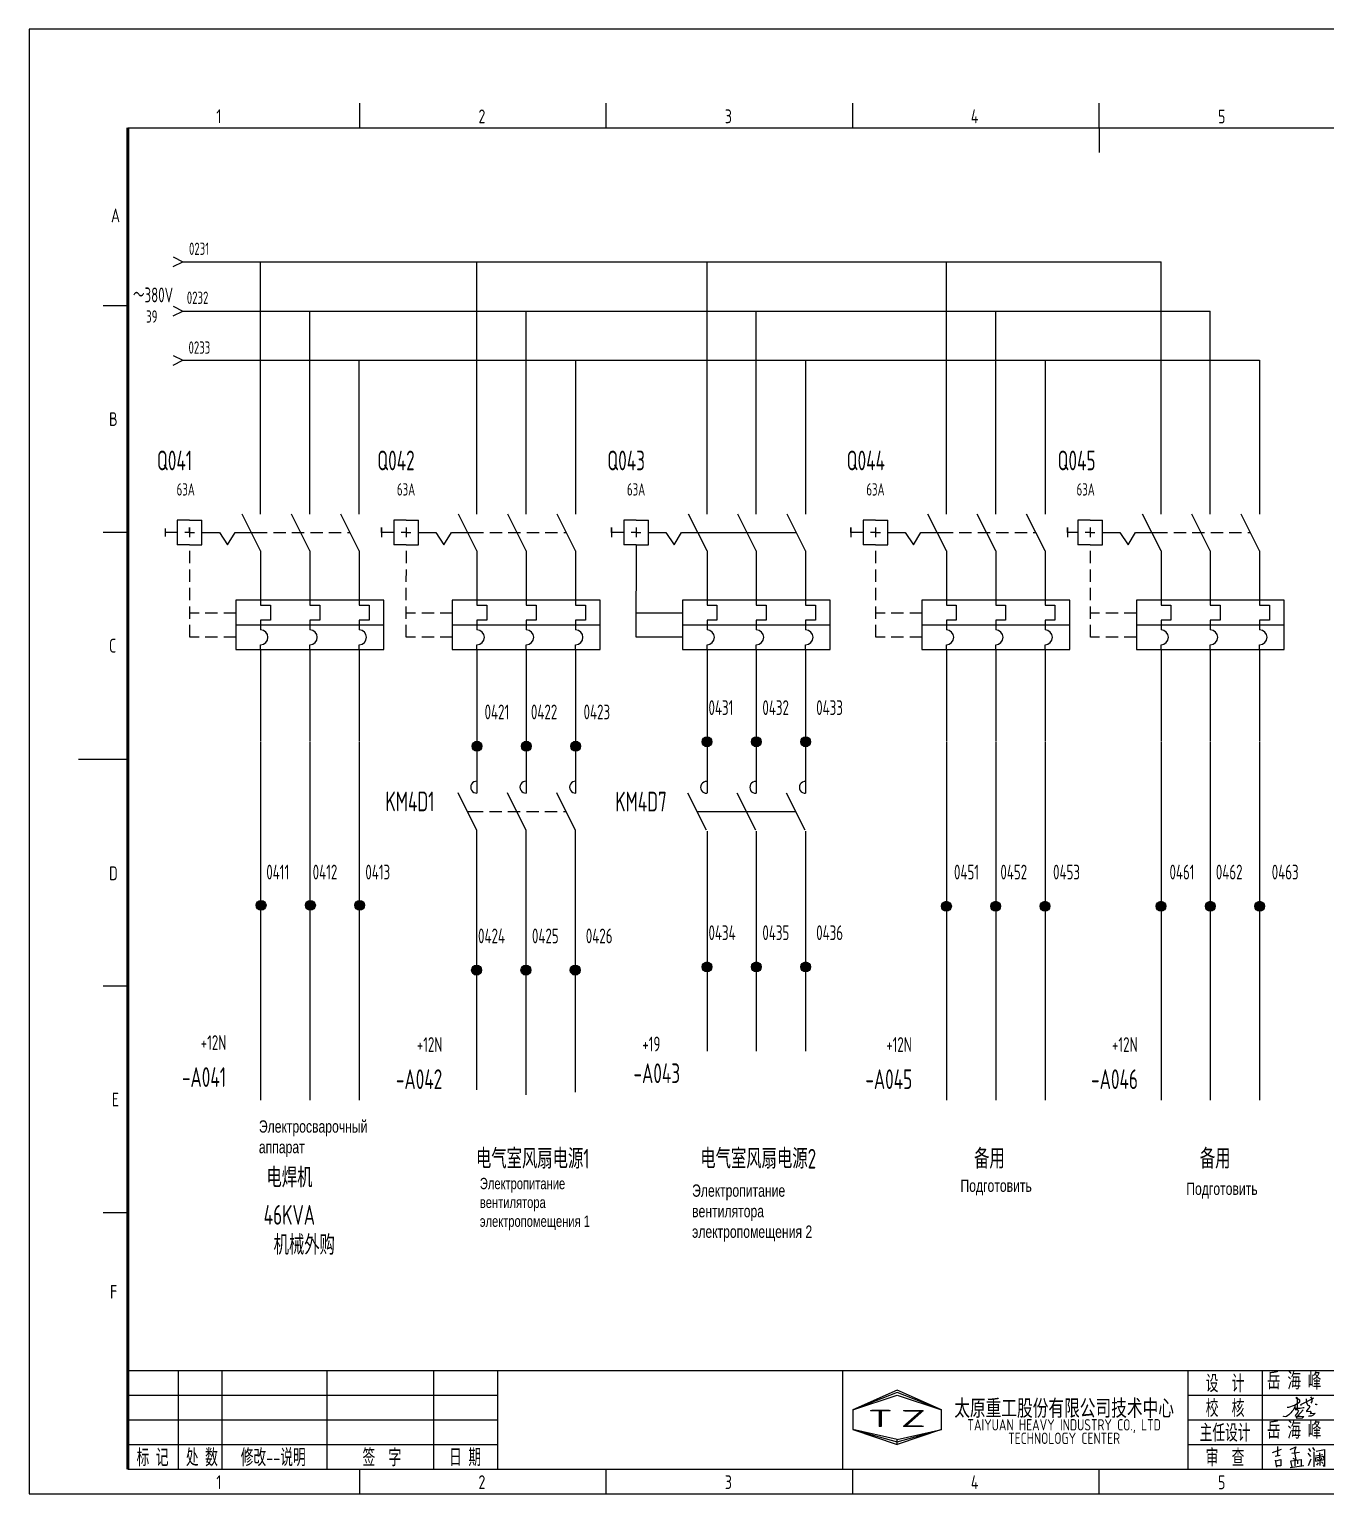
# Model space of a CAD drawing. Header units: millimetres. Extents: x 743 to 25007, y -5378 to 2245.
# Drawn here: x 5831.5 to 6094.4, y -239.3 to 57.7 of the extents above; entities that cross this region are included whole.
import ezdxf
from ezdxf.enums import TextEntityAlignment as Align

# ---------------------------------------------------------------- set-up
doc = ezdxf.new("R2010")
doc.units = ezdxf.units.MM
doc.header["$LTSCALE"] = 10
doc.header["$MEASUREMENT"] = 0
doc.linetypes.add('DASHED2', pattern=[0.375, 0.25, -0.125])
doc.linetypes.add('HIDDEN', pattern=[0.375, 0.25, -0.125])
doc.layers.add('CONTINUOUS', color=7, linetype='Continuous')
doc.layers.add('DASHED', color=7, linetype='HIDDEN')
doc.styles.add('ROMAN', font='ROMANC.shx', dxfattribs={"width": 0.7, "height": 0.7})
doc.styles.get("Standard").update_dxf_attribs({"font": 'isocp', "width": 0.707, "bigfont": 'intecad.shx'})

# ---------------------------------------------------------------- blocks, each defined once
blk = doc.blocks.new('lf')
for points in [[(409.4, 317.6), (411.9, 317.6), (420.7, 320.5), (429.4, 326.1), (429, 328.4), (426.7, 330.1), (424.2, 331.3), (423.4, 332.6), (424.4, 333.4), (425, 330.7), (425, 327.4), (425, 324.7), (424.8, 321.8), (424.8, 320.3), (424.8, 318.7), (425, 314.7), (425, 313), (424.8, 313)], [(432.1, 320.3), (430.6, 321.6), (450.9, 331.7), (450.9, 332.2)], [(439.5, 330.9), (440, 324.5), (442, 320.7)], [(446.2, 333.8), (448.1, 330.5), (448.1, 326.7), (446.6, 323.8)], [(421.5, 320.1), (421.3, 317.6), (420, 315.1), (418.6, 312.6), (416.7, 310.5), (414.9, 308.5), (411.9, 305.6), (410.1, 304.1), (408, 302.6), (406.1, 302), (403.6, 302.6), (403.6, 303.5), (403.9, 303.5)], [(421.3, 316.2), (424.8, 315.9), (427.1, 316), (429.8, 316), (434.8, 316.8), (436, 316.8)], [(421.9, 314.1), (423.8, 314.1), (425.4, 313.7), (426, 313), (426.9, 312), (427.1, 312), (426.5, 310.5), (426.1, 309.5), (424.2, 306.6), (423.1, 305.4), (422.1, 304.5), (423.2, 303.3), (427.3, 303.1), (429.8, 303.1), (432.3, 302.9), (435.4, 302.7), (433.1, 299.9), (424.6, 299.5), (424, 300.4), (425.6, 303.3), (434.3, 313.5)], [(441.8, 320.7), (443.7, 320.1), (444.9, 317.6), (443.1, 315.5), (439.7, 311.8), (439.8, 310.6), (445.4, 311.2), (447, 310.3), (445.6, 307.4), (453.6, 308), (450.3, 304.7), (447, 303.3), (443.7, 303.1), (442.9, 303.7)], [(453.4, 322.4), (454.9, 322.2), (455.7, 321.8), (456.1, 321.6), (456.3, 321.4)]]:
    blk.add_lwpolyline(points)

msp = doc.modelspace()

# ---------------------------------------------------------------- hatches: boundary and pattern name
at = {"linetype": 'ByBlock'}
h = msp.add_hatch(color=3, dxfattribs=at)
edge = h.paths.add_edge_path()
edge.add_arc((5968.94, -86.85), 1, 0, 360)
h = msp.add_hatch(color=3, dxfattribs=at)
edge = h.paths.add_edge_path()
edge.add_arc((5978.94, -86.85), 1, 0, 360)
h = msp.add_hatch(color=3, dxfattribs=at)
edge = h.paths.add_edge_path()
edge.add_arc((5988.94, -86.85), 1, 0, 360)
at = {"linetype": 'HIDDEN'}
h = msp.add_hatch(color=3, dxfattribs=at)
edge = h.paths.add_edge_path()
edge.add_arc((5922.29, -87.74), 1, 0, 360)
h = msp.add_hatch(color=3, dxfattribs=at)
edge = h.paths.add_edge_path()
edge.add_arc((5932.29, -87.74), 1, 0, 360)
h = msp.add_hatch(color=3, dxfattribs=at)
edge = h.paths.add_edge_path()
edge.add_arc((5942.29, -87.74), 1, 0, 360)
h = msp.add_hatch(color=0, dxfattribs=at)
edge = h.paths.add_edge_path()
edge.add_arc((5878.51, -120.01), 1, 0, 360)
h = msp.add_hatch(color=0, dxfattribs=at)
edge = h.paths.add_edge_path()
edge.add_arc((5888.51, -120.01), 1, 0, 360)
h = msp.add_hatch(color=0, dxfattribs=at)
edge = h.paths.add_edge_path()
edge.add_arc((5898.51, -120.01), 1, 0, 360)
h = msp.add_hatch(color=1, dxfattribs=at)
edge = h.paths.add_edge_path()
edge.add_arc((6017.49, -120.2), 1, 0, 360)
h = msp.add_hatch(color=1, dxfattribs=at)
edge = h.paths.add_edge_path()
edge.add_arc((6027.49, -120.2), 1, 0, 360)
h = msp.add_hatch(color=1, dxfattribs=at)
edge = h.paths.add_edge_path()
edge.add_arc((6037.49, -120.2), 1, 0, 360)
h = msp.add_hatch(color=0, dxfattribs=at)
edge = h.paths.add_edge_path()
edge.add_arc((6061.01, -120.2), 1, 0, 360)
h = msp.add_hatch(color=0, dxfattribs=at)
edge = h.paths.add_edge_path()
edge.add_arc((6071.01, -120.2), 1, 0, 360)
h = msp.add_hatch(color=0, dxfattribs=at)
edge = h.paths.add_edge_path()
edge.add_arc((6081.01, -120.2), 1, 0, 360)
h = msp.add_hatch(color=3, dxfattribs=at)
edge = h.paths.add_edge_path()
edge.add_arc((5922.21, -133.16), 1, 0, 360)
h = msp.add_hatch(color=3, dxfattribs=at)
edge = h.paths.add_edge_path()
edge.add_arc((5932.21, -133.16), 1, 0, 360)
h = msp.add_hatch(color=3, dxfattribs=at)
edge = h.paths.add_edge_path()
edge.add_arc((5942.21, -133.16), 1, 0, 360)
at = {"linetype": 'ByBlock'}
h = msp.add_hatch(color=3, dxfattribs=at)
edge = h.paths.add_edge_path()
edge.add_arc((5968.94, -132.5), 1, 0, 360)
h = msp.add_hatch(color=3, dxfattribs=at)
edge = h.paths.add_edge_path()
edge.add_arc((5978.94, -132.5), 1, 0, 360)
h = msp.add_hatch(color=3, dxfattribs=at)
edge = h.paths.add_edge_path()
edge.add_arc((5988.94, -132.5), 1, 0, 360)

# ---------------------------------------------------------------- linework, layer by layer
at = {"linetype": 'DASHED2'}
msp.add_line((5859.04, -43.56), (5859.04, -45.18), dxfattribs=at)
at = {"color": 3}
for p, q in [((5922.21, -104.72), (5922.21, -157.43)), ((5932.21, -104.72), (5932.21, -158.43)), ((5942.21, -104.72), (5942.21, -157.93))]:
    msp.add_line(p, q, dxfattribs=at)
for p, q in [((6083.62, -230.98), (6085.44, -230.33)), ((6084.14, -231.76), (6085.18, -231.5)), ((6084.4, -231.5), (6084.4, -231.5)), ((6084.63, -229.8), (6084.63, -231.61)), ((6087.18, -230.38), (6088.35, -229.86)), ((6087.18, -230.38), (6087.18, -230.38)), ((6087.57, -231.15), (6089.12, -230.89)), ((6088.35, -229.86), (6088.09, -230.64)), ((6088.09, -230.64), (6088.09, -230.89)), ((6088.09, -230.89), (6088.35, -232.45)), ((6090.76, -231.09), (6091.31, -231.82)), ((6090.94, -230.15), (6091.31, -230.79)), ((6091.76, -229.94), (6092.13, -230.58)), ((6092.01, -230.88), (6092.01, -233.88)), ((6092.37, -231.67), (6093.8, -231.36)), ((6092.46, -230.73), (6094.16, -230.36)), ((6093.16, -231.03), (6093.25, -233.64)), ((6094.16, -230.36), (6094.19, -230.36)), ((6094.19, -230.36), (6094.19, -233.82)), ((6084.14, -232.53), (6084.4, -233.96)), ((6084.27, -232.66), (6085.31, -232.4)), ((6085.31, -233.7), (6084.27, -233.7)), ((6085.31, -232.4), (6085.31, -233.7)), ((6087.19, -234.01), (6089.95, -233.64)), ((6087.25, -232.66), (6087.51, -233.96)), ((6087.38, -232.66), (6089.45, -232.4)), ((6088.35, -232.45), (6087.83, -232.19)), ((6088.16, -232.66), (6088.16, -233.7)), ((6088.68, -232.53), (6088.68, -233.31)), ((6089.45, -232.4), (6089.45, -233.83)), ((6090.94, -233.64), (6091.46, -232.3)), ((6092.31, -232.03), (6092.34, -232.73)), ((6094.01, -231.82), (6092.34, -232.15)), ((6092.34, -232.73), (6094.13, -232.42)), ((6092.9, -233.07), (6092.56, -233.58)), ((6092.76, -232.33), (6092.95, -232.49)), ((6093.58, -232.15), (6093.4, -232.49)), ((6093.58, -232.9), (6093.92, -233.24)), ((6094.19, -233.82), (6093.92, -233.52)), ((6094.13, -232.42), (6094.01, -231.82))]:
    msp.add_line(p, q)
at = {"layer": 'CONTINUOUS', "color": 3}
for p, q in [((6251.5, 57.66), (5831.5, 57.66)), ((5831.5, 57.66), (5831.5, -239.34)), ((5922.29, -40.65), (5922.29, 10.52)), ((5968.94, -40.65), (5968.94, 10.52)), ((5932.29, -40.65), (5932.29, 0.52)), ((5978.94, -40.65), (5978.94, 0.52)), ((5942.29, -9.48), (5942.29, -40.65)), ((5988.94, -9.48), (5988.94, -40.65)), ((5922.29, -48.15), (5918.54, -40.65)), ((5932.29, -48.15), (5928.54, -40.65)), ((5942.29, -48.15), (5938.54, -40.65)), ((5905.4, -41.88), (5905.4, -46.88)), ((5907.9, -41.88), (5905.4, -41.88)), ((5907.9, -44.38), (5906.9, -44.38)), ((5907.9, -41.88), (5910.4, -41.88)), ((5907.9, -43.38), (5907.9, -45.38)), ((5907.9, -44.38), (5908.9, -44.38)), ((5910.4, -46.88), (5910.4, -41.88)), ((5910.4, -44.38), (5913.93, -44.38)), ((5913.93, -44.38), (5915.6, -46.92)), ((5915.6, -46.92), (5917.11, -44.4)), ((5917.11, -44.4), (5921.14, -44.4)), ((5907.9, -46.88), (5905.4, -46.88)), ((5907.9, -46.88), (5910.4, -46.88)), ((5922.29, -48.15), (5922.29, -58.15)), ((5932.29, -48.15), (5932.29, -58.15)), ((5942.29, -48.15), (5942.29, -58.15)), ((5947.29, -58.15), (5917.29, -58.15)), ((5917.29, -58.15), (5917.29, -68.15)), ((5922.29, -58.15), (5922.29, -59.15)), ((5922.29, -59.15), (5924.29, -59.15)), ((5924.29, -59.15), (5924.29, -62.15)), ((5932.29, -58.15), (5932.29, -59.15)), ((5932.29, -59.15), (5934.29, -59.15)), ((5934.29, -59.15), (5934.29, -62.15)), ((5942.29, -58.15), (5942.29, -59.15)), ((5942.29, -59.15), (5944.29, -59.15)), ((5944.29, -59.15), (5944.29, -62.15)), ((5947.29, -68.15), (5947.29, -58.15)), ((5922.29, -62.15), (5922.29, -64.15)), ((5924.29, -62.15), (5922.29, -62.15)), ((5934.29, -62.15), (5932.29, -62.15)), ((5932.29, -62.15), (5932.29, -64.15)), ((5944.29, -62.15), (5942.29, -62.15)), ((5942.29, -62.15), (5942.29, -64.15)), ((5917.29, -63.15), (5947.29, -63.15)), ((5917.29, -68.15), (5947.29, -68.15)), ((5922.29, -68.15), (5922.29, -67.15)), ((5922.29, -68.15), (5922.29, -86.74)), ((5932.29, -68.15), (5932.29, -67.15)), ((5932.29, -68.15), (5932.29, -86.74)), ((5942.29, -68.15), (5942.29, -67.15)), ((5942.29, -68.15), (5942.29, -86.74)), ((5922.29, -86.84), (5922.29, -97.25)), ((5932.29, -86.84), (5932.29, -97.25)), ((5942.29, -86.84), (5942.29, -97.25)), ((5922.21, -104.72), (5918.46, -97.22)), ((5932.21, -104.72), (5928.46, -97.22)), ((5942.21, -104.72), (5938.46, -97.22)), ((5920.34, -100.97), (5921.06, -100.97)), ((5831.5, -239.34), (6251.5, -239.34))]:
    msp.add_line(p, q, dxfattribs=at)
at = {"layer": 'CONTINUOUS', "linetype": 'Continuous'}
for p, q in [((5898.5, 37.66), (5898.5, 42.66)), ((5948.5, 37.66), (5948.5, 42.66)), ((5998.5, 37.66), (5998.5, 42.66)), ((5846.5, 1.66), (5851.5, 1.66)), ((5846.5, -44.34), (5851.5, -44.34)), ((5841.5, -90.34), (5851.5, -90.34)), ((5846.5, -136.34), (5851.5, -136.34)), ((5846.5, -182.34), (5851.5, -182.34)), ((5851.5, -214.34), (6246.5, -214.34)), ((5861.78, -234.34), (5861.78, -214.34)), ((5870.6, -234.34), (5870.6, -214.34)), ((5891.84, -214.34), (5891.84, -234.34)), ((5913.5, -214.34), (5913.5, -234.34)), ((5926.5, -234.34), (5926.5, -214.34)), ((5996.5, -234.34), (5996.5, -214.34)), ((6066.5, -234.34), (6066.5, -214.34)), ((6081.5, -214.34), (6081.5, -234.34)), ((5851.5, -219.34), (5926.5, -219.34)), ((6007.5, -218.34), (5998.5, -222.34)), ((6007.5, -218.84), (5998.5, -222.34)), ((5998.5, -222.34), (6007.5, -219.34)), ((6016.5, -222.34), (6007.5, -218.34)), ((6016.5, -222.34), (6007.5, -218.84)), ((6007.5, -219.34), (6016.5, -222.34)), ((6066.5, -219.34), (6116.5, -219.34)), ((5998.5, -222.34), (5998.5, -226.34)), ((6016.5, -226.34), (6016.5, -222.34)), ((5851.5, -224.34), (5926.5, -224.34)), ((6066.5, -224.34), (6116.5, -224.34)), ((5998.5, -226.34), (6007.5, -229.34)), ((6007.5, -228.34), (5998.5, -226.34)), ((5998.5, -226.34), (6007.5, -228.84)), ((6007.5, -228.84), (6016.5, -226.34)), ((6016.5, -226.34), (6007.5, -229.34)), ((6007.5, -228.34), (6016.5, -226.34)), ((6007.5, -229.34), (6007.5, -228.34)), ((6007.5, -229.34), (6007.5, -228.34)), ((5851.5, -229.34), (5926.5, -229.34)), ((6066.5, -229.34), (6116.5, -229.34)), ((5898.5, -239.34), (5898.5, -234.34)), ((5948.5, -239.34), (5948.5, -234.34)), ((5998.5, -239.34), (5998.5, -234.34))]:
    msp.add_line(p, q, dxfattribs=at)
at = {"layer": 'CONTINUOUS'}
for p, q in [((6048.5, 37.66), (6048.5, 42.66)), ((5851.5, 37.66), (6246.5, 37.66)), ((6048.5, 37.66), (6048.5, 32.66)), ((5860.67, 11.52), (5862.67, 10.52)), ((5860.67, 9.52), (5862.67, 10.52)), ((5862.67, 10.52), (6061.01, 10.52)), ((5878.4, -40.65), (5878.4, 10.52)), ((5914.5, 10.52), (6061.01, 10.52)), ((6061.01, -40.65), (6061.01, 10.52)), ((5860.67, 1.52), (5862.67, 0.52)), ((5860.67, -0.48), (5862.67, 0.52)), ((5862.67, 0.52), (6071.01, 0.52)), ((5888.4, -40.65), (5888.4, 0.52)), ((5914.5, 0.52), (6071.01, 0.52)), ((6071.01, -40.65), (6071.01, 0.52)), ((5860.67, -8.48), (5862.67, -9.48)), ((5860.67, -10.48), (5862.67, -9.48)), ((5862.67, -9.48), (6081.01, -9.48)), ((5898.4, -40.65), (5898.4, -9.48)), ((5914.5, -9.48), (6081.01, -9.48)), ((6081.01, -9.48), (6081.01, -40.65)), ((5878.4, -48.15), (5874.65, -40.65)), ((5888.4, -48.15), (5884.65, -40.65)), ((5898.4, -48.15), (5894.65, -40.65)), ((6061.01, -48.15), (6057.26, -40.65)), ((6071.01, -48.15), (6067.26, -40.65)), ((6081.01, -48.15), (6077.26, -40.65)), ((5861.51, -44.38), (5859.01, -44.38)), ((5861.51, -41.88), (5861.51, -46.88)), ((5864.01, -41.88), (5861.51, -41.88)), ((5864.01, -44.38), (5863.01, -44.38)), ((5864.01, -41.88), (5866.51, -41.88)), ((5864.01, -43.38), (5864.01, -45.38)), ((5864.01, -43.38), (5864.01, -45.38)), ((5864.01, -44.38), (5864.01, -43.38)), ((5864.01, -44.38), (5865.01, -44.38)), ((5866.51, -46.88), (5866.51, -41.88)), ((5866.51, -44.38), (5870.04, -44.38)), ((5870.04, -44.38), (5871.72, -46.92)), ((5871.72, -46.92), (5873.23, -44.4)), ((5873.23, -44.4), (5877.25, -44.4)), ((5902.9, -43.38), (5902.9, -45.38)), ((5902.9, -44.38), (5902.9, -43.38)), ((5905.4, -44.38), (5902.9, -44.38)), ((6044.12, -44.38), (6042.04, -44.38)), ((6044.12, -41.88), (6044.12, -46.88)), ((6046.62, -41.88), (6044.12, -41.88)), ((6046.62, -44.38), (6045.62, -44.38)), ((6046.62, -41.88), (6049.12, -41.88)), ((6046.62, -43.38), (6046.62, -45.38)), ((6046.62, -44.38), (6047.62, -44.38)), ((6049.12, -46.88), (6049.12, -41.88)), ((6049.12, -44.38), (6052.65, -44.38)), ((6052.65, -44.38), (6054.33, -46.92)), ((6054.33, -46.92), (6055.84, -44.4)), ((6055.84, -44.4), (6059.86, -44.4)), ((5864.01, -46.88), (5861.51, -46.88)), ((5864.01, -46.88), (5866.51, -46.88)), ((6046.62, -46.88), (6044.12, -46.88)), ((6046.62, -46.88), (6049.12, -46.88)), ((5878.4, -48.15), (5878.4, -58.15)), ((5888.4, -48.15), (5888.4, -58.15)), ((5898.4, -48.15), (5898.4, -58.15)), ((6061.01, -48.15), (6061.01, -58.15)), ((6071.01, -48.15), (6071.01, -58.15)), ((6081.01, -48.15), (6081.01, -58.15)), ((5903.4, -58.15), (5873.4, -58.15)), ((5873.4, -58.15), (5873.4, -68.15)), ((5878.4, -58.15), (5878.4, -59.15)), ((5878.4, -59.15), (5880.4, -59.15)), ((5880.4, -59.15), (5880.4, -62.15)), ((5888.4, -58.15), (5888.4, -59.15)), ((5888.4, -59.15), (5890.4, -59.15)), ((5890.4, -59.15), (5890.4, -62.15)), ((5898.4, -58.15), (5898.4, -59.15)), ((5898.4, -59.15), (5900.4, -59.15)), ((5900.4, -59.15), (5900.4, -62.15)), ((5903.4, -68.15), (5903.4, -58.15)), ((6086.01, -58.15), (6056.01, -58.15)), ((6056.01, -58.15), (6056.01, -68.15)), ((6061.01, -58.15), (6061.01, -59.15)), ((6061.01, -59.15), (6063.01, -59.15)), ((6063.01, -59.15), (6063.01, -62.15)), ((6071.01, -58.15), (6071.01, -59.15)), ((6071.01, -59.15), (6073.01, -59.15)), ((6073.01, -59.15), (6073.01, -62.15)), ((6081.01, -58.15), (6081.01, -59.15)), ((6081.01, -59.15), (6083.01, -59.15)), ((6083.01, -59.15), (6083.01, -62.15)), ((6086.01, -68.15), (6086.01, -58.15)), ((5880.4, -62.15), (5878.4, -62.15)), ((5878.4, -62.15), (5878.4, -64.15)), ((5890.4, -62.15), (5888.4, -62.15)), ((5888.4, -62.15), (5888.4, -64.15)), ((5898.4, -62.15), (5898.4, -64.15)), ((5900.4, -62.15), (5898.4, -62.15)), ((6061.01, -62.15), (6061.01, -64.15)), ((6063.01, -62.15), (6061.01, -62.15)), ((6073.01, -62.15), (6071.01, -62.15)), ((6071.01, -62.15), (6071.01, -64.15)), ((6083.01, -62.15), (6081.01, -62.15)), ((6081.01, -62.15), (6081.01, -64.15)), ((5873.4, -63.15), (5903.4, -63.15)), ((6056.01, -63.15), (6086.01, -63.15)), ((5873.4, -68.15), (5903.4, -68.15)), ((5878.4, -68.15), (5878.4, -67.15)), ((5878.4, -68.15), (5878.4, -86.74)), ((5888.4, -68.15), (5888.4, -67.15)), ((5888.4, -68.15), (5888.4, -86.74)), ((5898.4, -68.15), (5898.4, -67.15)), ((5898.4, -68.15), (5898.4, -86.74)), ((6056.01, -68.15), (6086.01, -68.15)), ((6061.01, -68.15), (6061.01, -67.15)), ((6061.01, -68.15), (6061.01, -86.74)), ((6071.01, -68.15), (6071.01, -67.15)), ((6071.01, -68.15), (6071.01, -86.74)), ((6081.01, -68.15), (6081.01, -67.15)), ((6081.01, -68.15), (6081.01, -86.74)), ((5878.4, -86.84), (5878.4, -159.55)), ((5888.4, -86.84), (5888.4, -159.55)), ((5898.4, -86.84), (5898.4, -159.55)), ((6061.01, -86.84), (6061.01, -159.55)), ((6071.01, -86.84), (6071.01, -159.55)), ((6081.01, -86.84), (6081.01, -159.55)), ((5851.5, -234.34), (6246.5, -234.34)), ((6048.5, -239.34), (6048.5, -234.34)), ((6066.5, -234.34), (6126.5, -234.34))]:
    msp.add_line(p, q, dxfattribs=at)
at = {"layer": 'CONTINUOUS', "lineweight": 50}
msp.add_line((5851.5, 37.66), (5851.5, -234.34), dxfattribs=at)
at = {"layer": 'CONTINUOUS', "color": 1}
for p, q in [((6017.49, -40.65), (6017.49, 10.52)), ((6027.49, -40.65), (6027.49, 0.52)), ((6037.49, -9.48), (6037.49, -40.65)), ((6017.49, -48.15), (6013.74, -40.65)), ((6027.49, -48.15), (6023.74, -40.65)), ((6037.49, -48.15), (6033.74, -40.65)), ((5998.11, -43.38), (5998.11, -45.38)), ((5998.11, -44.38), (5998.11, -43.38)), ((6000.61, -44.38), (5998.11, -44.38)), ((6000.61, -41.88), (6000.61, -46.88)), ((6003.11, -41.88), (6000.61, -41.88)), ((6003.11, -44.38), (6002.11, -44.38)), ((6003.11, -41.88), (6005.61, -41.88)), ((6003.11, -43.38), (6003.11, -45.38)), ((6003.11, -44.38), (6004.11, -44.38)), ((6005.61, -46.88), (6005.61, -41.88)), ((6005.61, -44.38), (6009.13, -44.38)), ((6009.13, -44.38), (6010.81, -46.92)), ((6010.81, -46.92), (6012.32, -44.4)), ((6012.32, -44.4), (6016.35, -44.4)), ((6042.04, -43.38), (6042.04, -45.38)), ((6042.04, -44.38), (6042.04, -43.38)), ((6003.11, -46.88), (6000.61, -46.88)), ((6003.11, -46.88), (6005.61, -46.88)), ((6017.49, -48.15), (6017.49, -58.15)), ((6027.49, -48.15), (6027.49, -58.15)), ((6037.49, -48.15), (6037.49, -58.15)), ((6042.49, -58.15), (6012.49, -58.15)), ((6012.49, -58.15), (6012.49, -68.15)), ((6017.49, -58.15), (6017.49, -59.15)), ((6017.49, -59.15), (6019.49, -59.15)), ((6019.49, -59.15), (6019.49, -62.15)), ((6027.49, -58.15), (6027.49, -59.15)), ((6027.49, -59.15), (6029.49, -59.15)), ((6029.49, -59.15), (6029.49, -62.15)), ((6037.49, -58.15), (6037.49, -59.15)), ((6037.49, -59.15), (6039.49, -59.15)), ((6039.49, -59.15), (6039.49, -62.15)), ((6042.49, -68.15), (6042.49, -58.15)), ((6017.49, -62.15), (6017.49, -64.15)), ((6019.49, -62.15), (6017.49, -62.15)), ((6029.49, -62.15), (6027.49, -62.15)), ((6027.49, -62.15), (6027.49, -64.15)), ((6039.49, -62.15), (6037.49, -62.15)), ((6037.49, -62.15), (6037.49, -64.15)), ((6012.49, -63.15), (6042.49, -63.15)), ((6012.49, -68.15), (6042.49, -68.15)), ((6017.49, -68.15), (6017.49, -67.15)), ((6017.49, -68.15), (6017.49, -86.74)), ((6027.49, -68.15), (6027.49, -67.15)), ((6027.49, -68.15), (6027.49, -86.74)), ((6037.49, -68.15), (6037.49, -67.15)), ((6037.49, -68.15), (6037.49, -86.74)), ((6017.49, -86.84), (6017.49, -159.55)), ((6027.49, -86.84), (6027.49, -159.55)), ((6037.49, -86.84), (6037.49, -159.55))]:
    msp.add_line(p, q, dxfattribs=at)
at = {"layer": 'CONTINUOUS', "color": 3, "linetype": 'ByBlock'}
for p, q in [((5968.94, -48.15), (5965.19, -40.65)), ((5978.94, -48.15), (5975.19, -40.65)), ((5988.94, -48.15), (5985.19, -40.65)), ((5949.55, -44.38), (5949.55, -43.38)), ((5949.55, -43.38), (5949.55, -45.38)), ((5952.05, -44.38), (5949.55, -44.38)), ((5954.55, -41.88), (5952.05, -41.88)), ((5952.05, -41.88), (5952.05, -46.88)), ((5954.55, -44.38), (5953.55, -44.38)), ((5954.55, -41.88), (5957.05, -41.88)), ((5954.55, -43.38), (5954.55, -45.38)), ((5954.55, -44.38), (5955.55, -44.38)), ((5957.05, -46.88), (5957.05, -41.88)), ((5957.05, -44.38), (5960.57, -44.38)), ((5960.57, -44.38), (5962.25, -46.92)), ((5962.25, -46.92), (5963.76, -44.4)), ((5963.76, -44.4), (5967.79, -44.4)), ((5954.55, -46.88), (5952.05, -46.88)), ((5954.55, -46.88), (5957.05, -46.88)), ((5968.94, -48.15), (5968.94, -58.15)), ((5978.94, -48.15), (5978.94, -58.15)), ((5988.94, -48.15), (5988.94, -58.15)), ((5993.94, -58.15), (5963.94, -58.15)), ((5963.94, -58.15), (5963.94, -68.15)), ((5968.94, -58.15), (5968.94, -59.15)), ((5968.94, -59.15), (5970.94, -59.15)), ((5970.94, -59.15), (5970.94, -62.15)), ((5978.94, -58.15), (5978.94, -59.15)), ((5978.94, -59.15), (5980.94, -59.15)), ((5980.94, -59.15), (5980.94, -62.15)), ((5988.94, -58.15), (5988.94, -59.15)), ((5988.94, -59.15), (5990.94, -59.15)), ((5990.94, -59.15), (5990.94, -62.15)), ((5993.94, -68.15), (5993.94, -58.15)), ((5970.94, -62.15), (5968.94, -62.15)), ((5968.94, -62.15), (5968.94, -64.15)), ((5980.94, -62.15), (5978.94, -62.15)), ((5978.94, -62.15), (5978.94, -64.15)), ((5988.94, -62.15), (5988.94, -64.15)), ((5990.94, -62.15), (5988.94, -62.15)), ((5963.94, -63.15), (5993.94, -63.15)), ((5963.94, -68.15), (5993.94, -68.15)), ((5968.94, -68.15), (5968.94, -67.15)), ((5968.94, -68.15), (5968.94, -86.74)), ((5978.94, -68.15), (5978.94, -67.15)), ((5978.94, -68.15), (5978.94, -86.74)), ((5988.94, -68.15), (5988.94, -67.15)), ((5988.94, -68.15), (5988.94, -86.74)), ((5968.94, -86.84), (5968.94, -97.29)), ((5978.94, -86.84), (5978.94, -97.29)), ((5988.94, -86.84), (5988.94, -97.29)), ((5968.82, -104.76), (5965.07, -97.26)), ((5978.82, -104.76), (5975.07, -97.26)), ((5988.82, -104.76), (5985.07, -97.26)), ((5966.95, -101.01), (5967.67, -101.01)), ((5968.94, -105), (5968.94, -149.61)), ((5978.94, -105), (5978.94, -149.61)), ((5988.94, -105), (5988.94, -149.61))]:
    msp.add_line(p, q, dxfattribs=at)
for centre in [(5968.94, -86.85), (5978.94, -86.85), (5988.94, -86.85), (5968.94, -132.5), (5978.94, -132.5), (5988.94, -132.5)]:
    msp.add_circle(centre, 1, dxfattribs=at)
at = {"layer": 'CONTINUOUS', "color": 3}
for centre in [(5922.29, -87.74), (5932.29, -87.74), (5942.29, -87.74), (5922.21, -133.16), (5932.21, -133.16), (5942.21, -133.16)]:
    msp.add_circle(centre, 1, dxfattribs=at)
at = {"layer": 'CONTINUOUS'}
for centre in [(5878.51, -120.01), (5888.51, -120.01), (5898.51, -120.01), (6061.01, -120.2), (6071.01, -120.2), (6081.01, -120.2)]:
    msp.add_circle(centre, 1, dxfattribs=at)
at = {"layer": 'CONTINUOUS', "color": 1}
for centre in [(6017.49, -120.2), (6027.49, -120.2), (6037.49, -120.2)]:
    msp.add_circle(centre, 1, dxfattribs=at)
at = {"layer": 'CONTINUOUS'}
for centre in [(5878.4, -65.65), (5888.4, -65.65), (5898.4, -65.65), (6061.01, -65.65), (6071.01, -65.65), (6081.01, -65.65)]:
    msp.add_arc(centre, 1.5, 270, 90, dxfattribs=at)
at = {"layer": 'CONTINUOUS', "color": 3}
for centre, radius, start, end in [((5922.29, -65.65), 1.5, 270, 90), ((5932.29, -65.65), 1.5, 270, 90), ((5942.29, -65.65), 1.5, 270, 90), ((5922.24, -96.05), 1.21, 87.5424, 272.4576), ((5932.22, -96.05), 1.21, 87.5424, 272.4576), ((5942.28, -96.05), 1.21, 87.5424, 272.4576)]:
    msp.add_arc(centre, radius, start, end, dxfattribs=at)
at = {"layer": 'CONTINUOUS', "color": 3, "linetype": 'ByBlock'}
for centre, radius, start, end in [((5968.94, -65.65), 1.5, 270, 90), ((5978.94, -65.65), 1.5, 270, 90), ((5988.94, -65.65), 1.5, 270, 90), ((5968.85, -96.09), 1.21, 87.5424, 272.4576), ((5978.83, -96.09), 1.21, 87.5424, 272.4576), ((5988.89, -96.09), 1.21, 87.5424, 272.4576)]:
    msp.add_arc(centre, radius, start, end, dxfattribs=at)
at = {"layer": 'CONTINUOUS', "color": 1}
for centre in [(6017.49, -65.65), (6027.49, -65.65), (6037.49, -65.65)]:
    msp.add_arc(centre, 1.5, 270, 90, dxfattribs=at)
at = {"layer": 'DASHED'}
for p, q in [((5877.25, -44.4), (5896.53, -44.4)), ((6059.86, -44.4), (6079.14, -44.4)), ((5864.07, -65.64), (5864.08, -46.88)), ((6046.68, -65.64), (6046.69, -46.88)), ((5873.45, -60.78), (5864.08, -60.78)), ((6056.06, -60.78), (6046.69, -60.78)), ((5873.45, -65.64), (5864.07, -65.64)), ((6056.06, -65.64), (6046.68, -65.64))]:
    msp.add_line(p, q, dxfattribs=at)
at = {"layer": 'DASHED', "color": 3}
for p, q in [((5921.14, -44.4), (5940.41, -44.4)), ((5907.95, -65.64), (5907.97, -46.88)), ((5917.34, -60.78), (5907.97, -60.78)), ((5917.34, -65.64), (5907.95, -65.64)), ((5921.06, -100.97), (5940.34, -100.97))]:
    msp.add_line(p, q, dxfattribs=at)
at = {"layer": 'DASHED', "color": 3, "linetype": 'ByBlock'}
for p, q in [((5967.79, -44.4), (5987.06, -44.4)), ((5954.6, -65.64), (5954.62, -46.88)), ((5963.99, -60.78), (5954.62, -60.78)), ((5963.99, -65.64), (5954.6, -65.64)), ((5967.67, -101.01), (5986.95, -101.01))]:
    msp.add_line(p, q, dxfattribs=at)
at = {"layer": 'DASHED', "color": 1}
for p, q in [((6016.35, -44.4), (6035.62, -44.4)), ((6003.16, -65.64), (6003.18, -46.88)), ((6012.55, -60.78), (6003.18, -60.78)), ((6012.55, -65.64), (6003.16, -65.64))]:
    msp.add_line(p, q, dxfattribs=at)

# ---------------------------------------------------------------- block references
at = {"xscale": 0.1280000000006112, "yscale": 0.1279999999999291, "zscale": 0.128}
msp.add_blockref('lf', (6034.22, -262.44), dxfattribs=at)

# ---------------------------------------------------------------- texts
at = {"width": 0.707}
for s, height, p in [('0231', 2.5, (5863.89, 11.89)), ('～380V', 3, (5852.53, 2.28)), ('0232', 2.5, (5863.44, 1.96)), ('39', 2.5, (5855.2, -1.85)), ('0233', 2.5, (5863.79, -8.14)), ('63A', 2.5, (5861.38, -36.91)), ('63A', 2.5, (6043.89, -36.91)), ('电焊机', 4, (5879.59, -177.22)), ('46KVA', 4, (5879.03, -184.79))]:
    msp.add_text(s, height=height, dxfattribs=at).set_placement(p)
at = {"color": 3, "width": 0.707}
for s, height, p in [('63A', 2.5, (5906.06, -36.91)), ('电气室风扇电源1', 4, (5922.08, -173.4)), ('电气室风扇电源2', 4, (5967.57, -173.4))]:
    msp.add_text(s, height=height, dxfattribs=at).set_placement(p)
at = {"color": 3, "linetype": 'ByBlock', "width": 0.707}
msp.add_text('63A', height=2.5, dxfattribs=at).set_placement((5952.71, -36.91))
at = {"color": 1, "width": 0.707}
for s, height, p in [('63A', 2.5, (6001.26, -36.91)), ('备用', 4, (6023.1, -173.4)), ('备用', 4, (6068.89, -173.4)), ('机械外购', 4, (5881.04, -190.88))]:
    msp.add_text(s, height=height, dxfattribs=at).set_placement(p)
at = {"attachment_point": 1}
for s, insert, char_height, width in [('{\\fArial|b0|i0|c204|p34;Электросварочный аппарат}', (5878.06, -163.62), 2.5, 13.1021), ('{\\fArial|b0|i0|c204|p34;\\H0.9167x;\\C3;Электропитание вентилятора электропомещения \\fArial|b0|i0|c0|p34;1}', (5922.87, -175.29), 2.5, 23.9433), ('{\\fArial|b0|i0|c204|p34;\\C3;Электропитание вентилятора электропомещения 2}', (5965.92, -176.62), 2.5, 28.2609), ('{\\fArial|b0|i0|c204|p34;Подготовить}', (6020.34, -175.63), 2.5, 13.1021), ('{\\fArial|b0|i0|c204|p34;Подготовить}', (6066.13, -176.25), 2.5, 13.1021), ('岳 海 峰', (6082.52, -214.71), 3.5, 12.9495), ('岳 海 峰', (6082.52, -224.71), 3.5, 12.9495)]:
    msp.add_mtext(s, dxfattribs=dict(at, insert=insert, char_height=char_height, width=width))
at = {"layer": 'CONTINUOUS', "linetype": 'Continuous', "style": 'ROMAN'}
for s, height, width, p in [('1', 2.8, 0.7, (5869.43, 38.6)), ('2', 2.8, 0.7, (5922.59, 38.6)), ('3', 2.8, 0.7, (5972.56, 38.6)), ('4', 2.8, 0.7, (6022.45, 38.6)), ('5', 2.8, 0.7, (6072.59, 38.56)), ('A', 2.8, 0.7, (5848.07, 18.51)), ('B', 2.8, 0.7, (5847.67, -22.81)), ('C', 2.8, 0.7, (5847.67, -68.75)), ('D', 2.8, 0.7, (5847.67, -114.92)), ('E', 2.8, 0.7, (5848.23, -160.81)), ('F', 2.8, 0.7, (5847.88, -199.81)), ('T', 3.5, 1.8, (6001.5, -225.84)), ('Z', 3.5, 1.8, (6008.2, -225.84)), ('1', 2.8, 0.7, (5869.43, -238.4)), ('2', 2.8, 0.7, (5922.59, -238.4)), ('3', 2.8, 0.7, (5972.56, -238.4)), ('4', 2.8, 0.7, (6022.45, -238.4)), ('5', 2.8, 0.7, (6072.59, -238.44))]:
    msp.add_text(s, height=height, dxfattribs=dict(at, width=width)).set_placement(p)
at = {"layer": 'CONTINUOUS', "width": 0.707}
for s, height, p in [(' Q041             ', 4, (5855.76, -31.79)), (' Q045  ', 4, (6038.41, -31.79)), ('0411', 3, (5879.56, -114.77)), ('0412', 3, (5888.97, -114.77)), ('0413', 3, (5899.65, -114.77)), ('0453', 3, (6039.12, -114.77)), ('+12N', 3, (5866.27, -149.35)), ('-A041', 4, (5862.46, -156.85))]:
    msp.add_text(s, height=height, dxfattribs=at).set_placement(p)
at = {"layer": 'CONTINUOUS', "color": 3, "width": 0.707}
for s, height, p in [(' Q042             ', 4, (5900.44, -31.79)), ('0421', 3, (5923.83, -82.3)), ('0422', 3, (5933.23, -82.3)), ('0423', 3, (5943.91, -82.3)), ('KM4D1', 4, (5903.72, -100.94)), ('0424', 3, (5922.51, -127.72)), ('0425', 3, (5933.44, -127.72)), ('0426', 3, (5944.36, -127.72)), ('+12N', 3, (5910.09, -149.75)), ('-A042', 4, (5905.85, -157.28))]:
    msp.add_text(s, height=height, dxfattribs=at).set_placement(p)
at = {"layer": 'CONTINUOUS', "color": 3, "linetype": 'ByBlock', "width": 0.707}
for s, height, p in [(' Q043            ', 4, (5947.09, -31.79)), ('0431', 3, (5969.24, -81.42)), ('0432', 3, (5980.17, -81.42)), ('0433', 3, (5991.08, -81.42)), ('KM4D7', 4, (5950.33, -100.98)), ('0434', 3, (5969.24, -127.07)), ('0435', 3, (5980.17, -127.07)), ('0436', 3, (5991.08, -127.07)), ('+19', 3, (5955.83, -149.63)), ('-A043', 4, (5954.03, -156.07))]:
    msp.add_text(s, height=height, dxfattribs=at).set_placement(p)
at = {"layer": 'CONTINUOUS', "color": 1, "width": 0.707}
for s, height, p in [(' Q044 ', 4, (5995.64, -31.79)), ('0451', 3, (6019.03, -114.77)), ('0452', 3, (6028.44, -114.77)), ('0461', 3, (6062.73, -114.77)), ('0462', 3, (6072.13, -114.77)), ('0463', 3, (6083.47, -114.77)), ('+12N', 3, (6005.29, -149.75)), ('+12N', 3, (6051.08, -149.75)), ('-A045', 4, (6001.05, -157.28)), ('-A046', 4, (6046.84, -157.28))]:
    msp.add_text(s, height=height, dxfattribs=at).set_placement(p)
at = {"layer": 'CONTINUOUS', "width": 0.67}
for s, p in [('设  计', (6074, -216.84)), ('校  核', (6074, -221.84)), ('主任设计', (6074, -226.84)), ('标 记', (5856.5, -231.84)), ('处 数', (5866.5, -231.84)), ('修改--说明', (5880.97, -231.84)), ('签  字', (5903, -231.84)), ('日 期', (5919.87, -231.84)), ('审  查', (6074, -231.84))]:
    msp.add_text(s, height=3.5, dxfattribs=at).set_placement(p, align=Align.MIDDLE)
at = {"layer": 'CONTINUOUS', "insert": (6041.36, -224.78), "char_height": 3.3, "width": 50, "attachment_point": 5, "line_spacing_factor": 0.7125}
msp.add_mtext('{\\f宋体|b0|i0|c134|p2;太原重工股份有限公司技术中心\\P\\Fromans.shx;\\H0.6969x;TAIYUAN HEAVY INDUSTRY CO., LTD\\PTECHNOLOGY CENTER}', dxfattribs=at)

doc.saveas('drawing.dxf')
